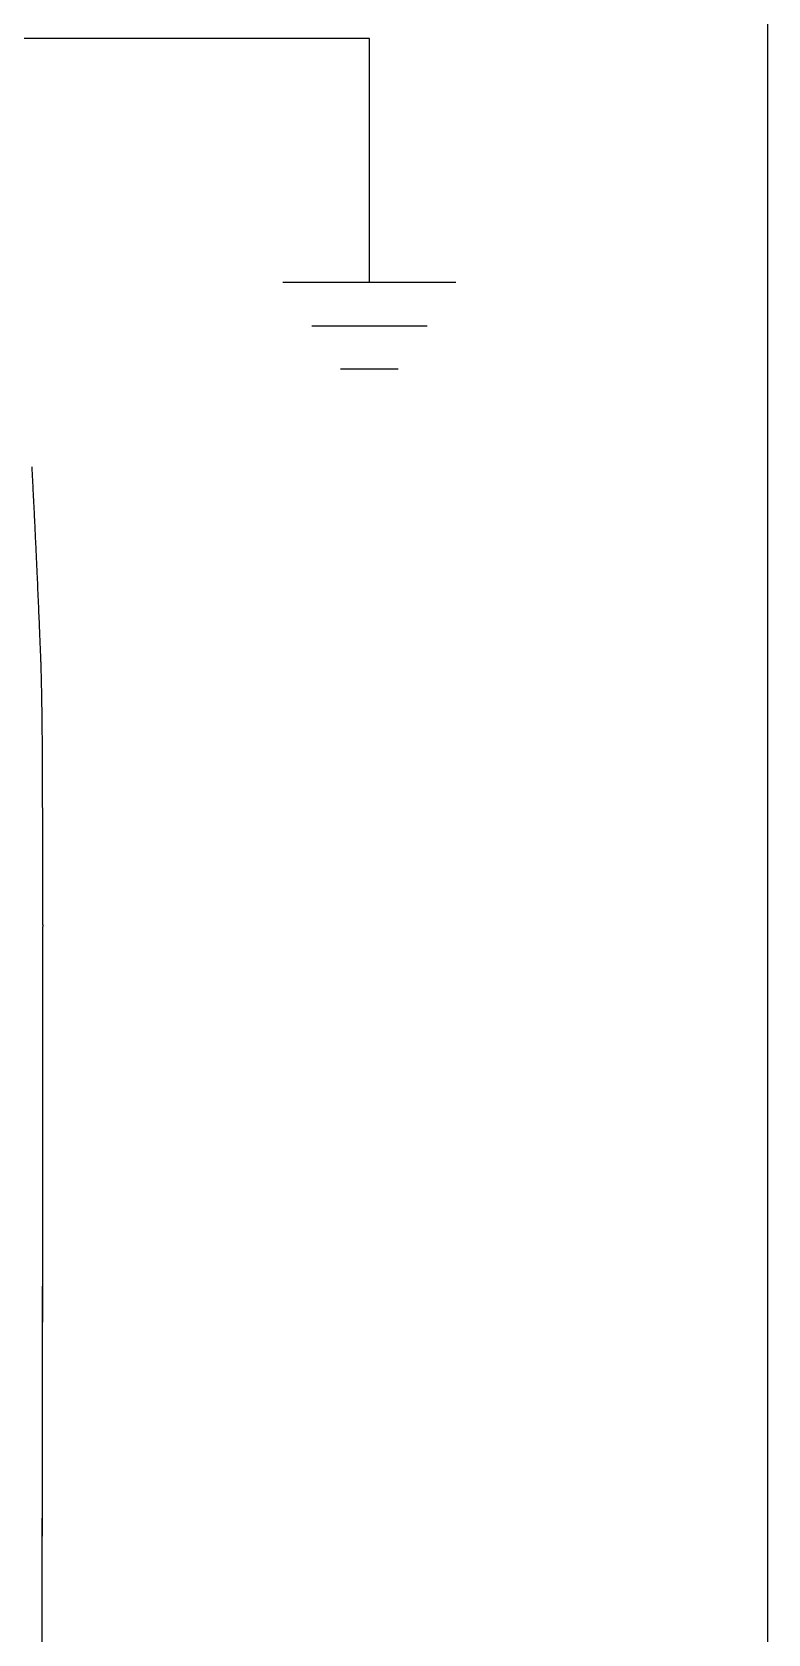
# Model space of a CAD drawing. Header units: inches. Extents: x 15 to 154, y 10 to 111.
# Drawn here: x 146.463 to 147.66, y 104.544 to 107.149 of the extents above; entities that cross this region are included whole.
import ezdxf

# ---------------------------------------------------------------- set-up
doc = ezdxf.new("R2010")
doc.units = ezdxf.units.IN
doc.header["$MEASUREMENT"] = 0
doc.layers.add('GRY_20AWG', color=250, linetype='Continuous')
doc.layers.add('SYMS', color=7, linetype='Continuous')
doc.styles.add('WD', font='romans.shx')

# ---------------------------------------------------------------- blocks, each defined once
blk = doc.blocks.new('varia')
at = {"color": 177, "linetype": 'Continuous', "true_color": 0x293189}
blk.add_line((155.4045, 104.4677), (155.4045, 104.4628), dxfattribs=at)
for points, knots in [([(155.3984, 105.3307), (155.398, 105.3413), (155.3971, 105.3635), (155.3956, 105.3977), (155.3941, 105.4344), (155.3925, 105.4735), (155.3907, 105.5148), (155.3888, 105.5581), (155.3869, 105.6035), (155.3847, 105.6506), (155.3825, 105.6993), (155.3801, 105.7494), (155.3777, 105.8007), (155.3751, 105.8528), (155.3723, 105.9057), (155.3705, 105.94), (155.3695, 105.9576)], [0, 0, 0, 0, 0.045352, 0.094717, 0.148097, 0.20549, 0.266895, 0.332312, 0.40174, 0.475177, 0.552622, 0.634076, 0.719537, 0.809009, 0.902494, 1, 1, 1, 1]), ([(155.4041, 104.8614), (155.4041, 104.8672), (155.4041, 104.8793), (155.4041, 104.898), (155.404, 104.918), (155.4039, 104.9392), (155.4038, 104.9615), (155.4037, 104.985), (155.4035, 105.0332), (155.403, 105.087), (155.4023, 105.1506), (155.4016, 105.2023), (155.4008, 105.2434), (155.4002, 105.2708), (155.3998, 105.2877), (155.3993, 105.3034), (155.3989, 105.318), (155.3985, 105.3265), (155.3984, 105.3307)], [0, 0, 0, 0, 0.028986, 0.06022, 0.093704, 0.12944, 0.167428, 0.20767, 0.250163, 0.419635, 0.499968, 0.624874, 0.749847, 0.798286, 0.847521, 0.897551, 0.948376, 1, 1, 1, 1]), ([(155.3957, 100.076), (155.3959, 100.122), (155.3962, 100.2139), (155.3967, 100.352), (155.3972, 100.4901), (155.3977, 100.6284), (155.3982, 100.7669), (155.3987, 100.9054), (155.3991, 101.0442), (155.3996, 101.183), (155.4004, 101.4345), (155.4017, 101.8973), (155.403, 102.4884), (155.4039, 103.0621), (155.4043, 103.4293), (155.4044, 103.6753), (155.4045, 103.8328), (155.4045, 103.9903), (155.4046, 104.1478), (155.4045, 104.3053), (155.4045, 104.4103), (155.4045, 104.4628)], [0, 0, 0, 0, 0.0318897, 0.0637804, 0.0956713, 0.1275617, 0.1594511, 0.1913391, 0.2232255, 0.25511, 0.2869926, 0.396247, 0.5728626, 0.6908157, 0.7865121, 0.8220971, 0.8576797, 0.8932603, 0.9288397, 0.964419, 1, 1, 1, 1]), ([(155.4035, 104.4082), (155.4035, 104.3821), (155.4036, 104.3298), (155.4036, 104.2511), (155.4036, 104.1721), (155.4036, 104.0927), (155.4036, 104.0129), (155.4036, 103.9329), (155.4036, 103.8525), (155.4035, 103.7717), (155.4035, 103.6906), (155.4034, 103.6091), (155.4034, 103.5273), (155.4033, 103.4452), (155.4031, 103.2076), (155.4026, 102.8081), (155.4016, 102.271), (155.4003, 101.7441), (155.3991, 101.3356), (155.3981, 101.0197), (155.3974, 100.8011), (155.3966, 100.5773), (155.3957, 100.3481), (155.3951, 100.1937), (155.3949, 100.1156)], [0, 0, 0, 0, 0.018089, 0.036255, 0.0545, 0.072824, 0.091228, 0.109713, 0.128278, 0.146926, 0.165656, 0.18447, 0.203368, 0.222351, 0.241419, 0.368084, 0.499751, 0.615529, 0.736478, 0.786518, 0.837886, 0.890587, 0.944624, 1, 1, 1, 1])]:
    blk.add_open_spline(points, degree=3, knots=knots, dxfattribs=at)
blk.add_open_spline([(155.4045, 104.4677), (155.4044, 104.599), (155.4043, 104.7302), (155.4041, 104.8614)], degree=3, dxfattribs=at)
blk = doc.blocks.new('VGND2')
for p, q in [((0.09375, 0), (-0.09375, 0)), ((-0.0625, -0.046875), (0.0625, -0.046875)), ((-0.03125, -0.09375), (0.03125, -0.09375))]:
    blk.add_line(p, q)
at = {"style": 'WD', "flags": 1}
blk.add_attdef('X2TERM01', (0, 0), '', height=0.01, dxfattribs=at)

msp = doc.modelspace()

# ---------------------------------------------------------------- linework, layer by layer
at = {"color": 7, "linetype": 'Continuous'}
msp.add_line((147.6602, 94.5738), (147.6602, 110.7588), dxfattribs=at)
at = {"layer": 'GRY_20AWG'}
for p, q in [((147.012, 107.1386), (145.8278, 107.1386)), ((147.012, 106.7417), (147.012, 107.1386))]:
    msp.add_line(p, q, dxfattribs=at)

# ---------------------------------------------------------------- block references
at = {"color": 8, "xscale": 0.5, "yscale": 0.5, "zscale": 0.5}
msp.add_blockref('varia', (68.7785, 53.463), dxfattribs=at)
at = {"layer": 'SYMS', "xscale": 1.5, "yscale": 1.5, "zscale": 1.5}
msp.add_blockref('VGND2', (147.012, 106.7417), dxfattribs=at)

doc.saveas('drawing.dxf')
